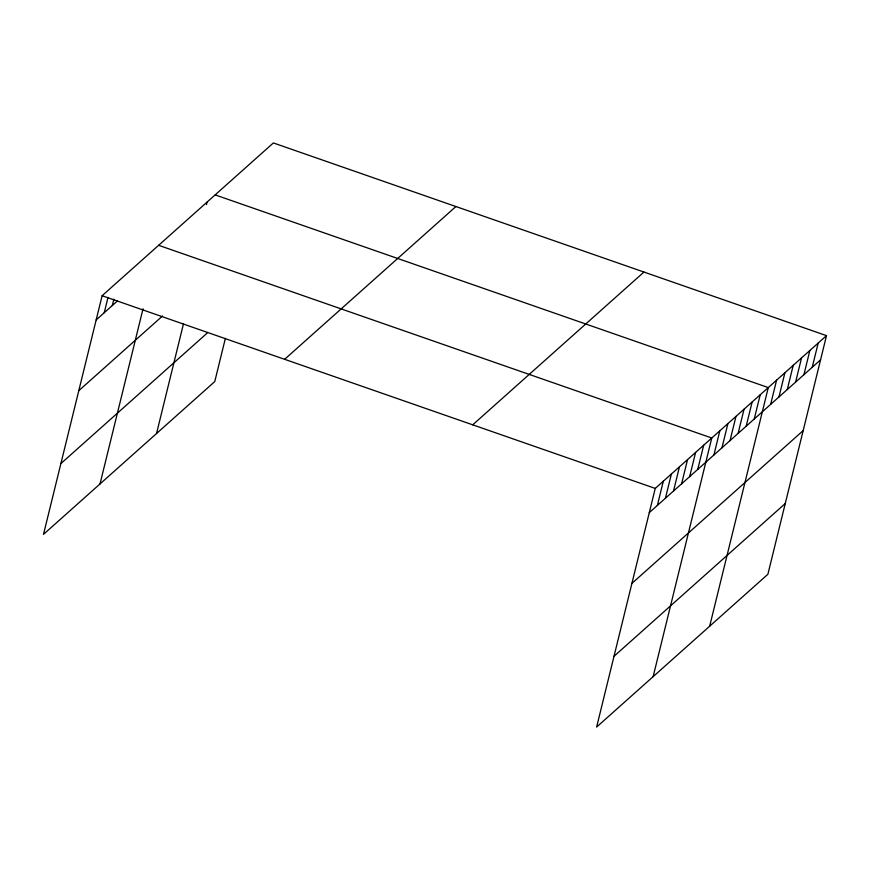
<?xml version="1.0" encoding="UTF-8"?>
<svg xmlns="http://www.w3.org/2000/svg" width="870" height="870" viewBox="0 0 870 870"><rect width="100%" height="100%" fill="white"/><g stroke="black" fill="none" stroke-linecap="round" stroke-linejoin="round"><path stroke-width="1.3" d="M826.5 335.646L655.24 488.418L596.624 727.059L767.884 574.276L826.5 335.646L273.376 142.941L102.116 295.724L43.5 534.354L214.759 381.582L225.384 338.332M104.248 312.721L108 297.431M112.317 305.522L113.883 299.149M100.017 483.937L143.028 308.817M206.451 204.635L207.071 202.09M156.535 433.521L183.505 323.705M657.372 505.426L663.31 481.219M665.441 498.216L671.39 474.019M673.51 491.017L679.459 466.809M681.591 483.818L687.539 459.61M689.66 476.619L695.608 452.411M697.74 469.408L703.678 445.212M653.142 676.643L711.758 438.001L158.634 245.307M713.889 455.01L719.827 430.802M721.959 447.8L727.907 423.603M730.028 440.601L735.976 416.393M738.108 433.401L744.046 409.194M746.177 426.202L752.126 401.994M754.257 418.992L760.195 394.795M709.659 626.226L768.275 387.585L215.151 194.891M770.646 404.376L776.595 380.168M778.965 396.948L784.903 372.751M787.285 389.532L793.222 365.324M795.604 382.115L801.542 357.907M803.923 374.687L809.861 350.49M812.232 367.271L818.181 343.063M96.168 319.921L117.363 301.02M78.789 390.684L162.549 315.962M60.878 463.59L207.19 333.079M284.642 359.31L455.902 206.538M472.704 424.832L643.963 272.049M649.292 512.626L820.551 359.854M631.914 583.389L803.173 430.606M614.002 656.295L785.262 503.512M102.116 295.724L655.24 488.418"/></g></svg>
